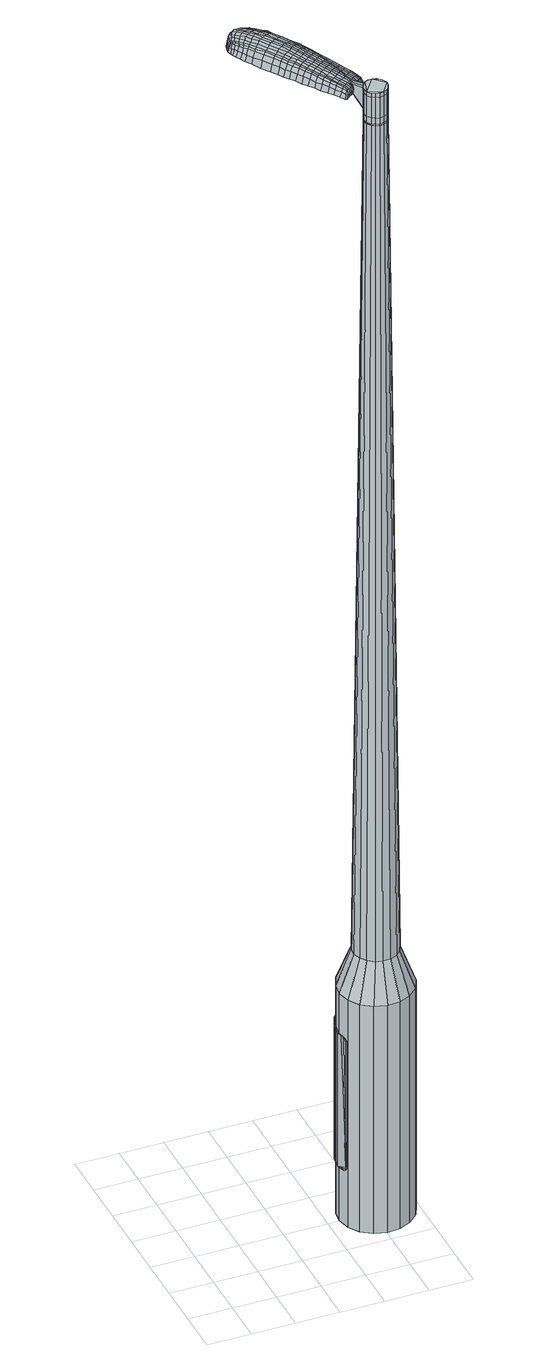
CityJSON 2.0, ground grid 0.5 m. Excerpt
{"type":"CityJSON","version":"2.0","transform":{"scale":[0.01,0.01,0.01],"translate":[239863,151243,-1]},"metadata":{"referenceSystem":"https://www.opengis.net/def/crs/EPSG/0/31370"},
"CityObjects":{
"object1":{"type":"GenericCityObject","attributes":{"cluster":854,"mean_distance_to_centroid":0.396,"new_centroid_x":239865.08,"new_centroid_y":151244.03,"mean_distance_to_camera":7.89,"H1":97.97,"H2":108,"Z_final":110.3,"cluster2":-1,"proj_x":239868.35,"proj_y":151241.8,"id_line":42795,"bearing_l":214.3,"distance":3.96,"orientation":"right","G_obj":124.3},"geometry":[{"type":"MultiSurface","lod":"2","boundaries":[[[0,1,2,3]],[[1,4,5,2]],[[4,6,7,5]],[[6,8,9,7]],[[8,10,11,9]],[[10,12,13,11]],[[12,14,15,13]],[[14,16,17,15]],[[16,18,19,17]],[[18,20,21,19]],[[20,22,23,21]],[[22,24,25,23]],[[24,26,27,25]],[[26,28,29,27]],[[28,30,31,29]],[[30,32,33,31]],[[32,34,35,33]],[[34,0,3,35]],[[36,37,38,39]],[[38,40,41,42]],[[41,43,42]],[[42,44,45,46]],[[45,47,46]],[[46,48,49,50]],[[49,51,50]],[[42,46,50,38]],[[50,52,39,38]],[[53,36,39]],[[2,5,7,35]],[[7,9,11,15]],[[11,13,15]],[[15,17,19,23]],[[19,21,23]],[[23,25,27,31]],[[27,29,31]],[[15,23,31,7]],[[31,33,35,7]],[[3,2,35]],[[1,0,54,55]],[[0,34,56,54]],[[34,32,57,56]],[[32,30,58,57]],[[30,28,59,58]],[[28,26,60,59]],[[26,24,61,60]],[[24,22,62,61]],[[22,20,63,62]],[[20,18,64,63]],[[18,16,65,64]],[[16,14,66,65]],[[14,12,67,66]],[[12,10,68,67]],[[10,8,69,68]],[[8,6,70,69]],[[6,4,71,70]],[[4,1,55,71]],[[55,54,72,73]],[[54,56,74,72]],[[56,57,75,74]],[[57,58,76,75]],[[58,59,77,76]],[[59,60,78,77]],[[60,61,79,78]],[[61,62,80,79]],[[62,63,81,80]],[[63,64,82,81]],[[64,65,83,82]],[[65,66,84,83]],[[66,67,85,84]],[[67,68,86,85]],[[68,69,87,86]],[[69,70,88,87]],[[70,71,89,88]],[[71,55,73,89]],[[90,91,92,93]],[[94,95,91,90]],[[75,96,95,94]],[[97,98,96,75]],[[99,100,98,97]],[[101,102,100,99]],[[79,103,102,101]],[[104,105,103,79]],[[81,106,105,104]],[[82,107,106,81]],[[83,108,107,82]],[[84,109,108,83]],[[110,111,109,84]],[[112,113,111,110]],[[87,114,113,112]],[[115,116,114,87]],[[89,117,116,115]],[[93,92,117,89]],[[118,119,120,121]],[[122,118,121,123]],[[124,122,123,125]],[[126,124,125,127]],[[128,126,127,129]],[[130,128,129,131]],[[132,130,131,133]],[[134,132,133,135]],[[136,134,135,137]],[[138,136,137,139]],[[140,138,139,141]],[[142,140,141,143]],[[144,142,143,145]],[[146,144,145,147]],[[148,146,147,149]],[[150,148,149,151]],[[73,72,90,93]],[[72,74,94,90]],[[74,75,94]],[[76,97,75]],[[76,77,99,97]],[[77,78,101,99]],[[78,79,101]],[[80,104,79]],[[80,81,104]],[[85,110,84]],[[85,86,112,110]],[[86,87,112]],[[88,115,87]],[[88,89,115]],[[73,93,89]],[[152,153,92,91]],[[153,117,92]],[[154,116,117]],[[154,114,116]],[[155,113,114]],[[155,156,111,113]],[[156,109,111]],[[157,105,106]],[[157,103,105]],[[158,102,103]],[[158,159,100,102]],[[159,160,98,100]],[[160,96,98]],[[161,95,96]],[[161,152,91,95]],[[39,52,150,162]],[[153,152,163,151]],[[53,39,162,119]],[[152,161,120,163]],[[36,53,119,118]],[[161,96,121,120]],[[37,36,118,122]],[[96,160,123,121]],[[38,37,122,124]],[[160,159,125,123]],[[40,38,124,126]],[[159,158,127,125]],[[41,40,126,128]],[[158,103,129,127]],[[43,41,128,130]],[[103,157,131,129]],[[42,43,130,132]],[[157,106,133,131]],[[44,42,132,134]],[[106,107,135,133]],[[45,44,134,136]],[[107,108,137,135]],[[47,45,136,138]],[[108,109,139,137]],[[46,47,138,140]],[[109,156,141,139]],[[48,46,140,142]],[[156,155,143,141]],[[49,48,142,144]],[[155,114,145,143]],[[51,49,144,146]],[[114,154,147,145]],[[50,51,146,148]],[[154,117,149,147]],[[52,50,148,150]],[[117,153,151,149]],[[150,151,164,165]],[[151,163,166,164]],[[163,120,167,166]],[[120,119,168,167]],[[119,162,169,168]],[[162,150,165,169]],[[170,171,172,173]],[[174,170,173,175]],[[170,174,176,177]],[[171,170,177,178]],[[179,180,181,182]],[[183,179,182,184]],[[179,183,185,186]],[[180,179,186,187]],[[188,189,190,191]],[[192,188,191,193]],[[188,192,194,195]],[[189,188,195,196]],[[197,198,199,200]],[[201,197,200,202]],[[197,201,203,204]],[[198,197,204,205]],[[206,207,208,209]],[[210,206,209,211]],[[206,210,212,213]],[[207,206,213,214]],[[215,216,217,218]],[[219,215,218,220]],[[215,219,221,222]],[[216,215,222,223]],[[224,225,226,227]],[[216,224,227,217]],[[224,216,223,228]],[[225,224,228,229]],[[230,231,232,233]],[[225,230,233,226]],[[230,225,229,234]],[[231,230,234,235]],[[236,174,175,237]],[[231,236,237,232]],[[236,231,235,238]],[[174,236,238,176]],[[239,240,241,242]],[[243,239,242,244]],[[239,243,245,246]],[[240,239,246,247]],[[248,249,250,251]],[[240,248,251,241]],[[248,240,247,252]],[[249,248,252,253]],[[254,255,256,257]],[[249,254,257,250]],[[254,249,253,258]],[[255,254,258,259]],[[260,261,262,263]],[[255,260,263,256]],[[260,255,259,264]],[[261,260,264,265]],[[266,171,178,267]],[[261,266,267,262]],[[266,261,265,268]],[[171,266,268,172]],[[269,270,271,272]],[[273,269,272,274]],[[269,273,275,276]],[[270,269,276,277]],[[278,279,280,281]],[[270,278,281,271]],[[278,270,277,282]],[[279,278,282,283]],[[284,285,286,287]],[[279,284,287,280]],[[284,279,283,288]],[[285,284,288,289]],[[290,183,184,291]],[[285,290,291,286]],[[290,285,289,292]],[[183,290,292,185]],[[293,294,295,296]],[[297,293,296,298]],[[293,297,299,300]],[[294,293,300,301]],[[302,303,304,305]],[[294,302,305,295]],[[302,294,301,306]],[[303,302,306,307]],[[308,309,310,311]],[[303,308,311,304]],[[308,303,307,312]],[[309,308,312,313]],[[314,315,316,317]],[[309,314,317,310]],[[314,309,313,318]],[[315,314,318,319]],[[320,180,187,321]],[[315,320,321,316]],[[320,315,319,322]],[[180,320,322,181]],[[323,209,208,324]],[[325,323,324,326]],[[323,325,327,328]],[[209,323,328,211]],[[329,325,326,330]],[[331,329,330,332]],[[329,331,333,334]],[[325,329,334,327]],[[335,331,332,336]],[[337,335,336,338]],[[335,337,339,340]],[[331,335,340,333]],[[341,337,338,342]],[[343,341,342,344]],[[341,343,345,346]],[[337,341,346,339]],[[347,343,344,348]],[[198,347,348,199]],[[347,198,205,349]],[[343,347,349,345]],[[350,351,196,195]],[[352,350,195,194]],[[350,352,353,354]],[[351,350,354,355]],[[356,357,355,354]],[[358,356,354,353]],[[356,358,359,360]],[[357,356,360,361]],[[362,363,361,360]],[[364,362,360,359]],[[362,364,365,366]],[[363,362,366,367]],[[368,369,367,366]],[[370,368,366,365]],[[368,370,203,201]],[[369,368,201,202]],[[371,372,373,374]],[[273,371,374,275]],[[371,273,274,375]],[[372,371,375,376]],[[377,192,193,378]],[[372,377,378,373]],[[377,372,376,379]],[[192,377,379,194]],[[380,381,382,383]],[[219,380,383,221]],[[380,219,220,384]],[[381,380,384,385]],[[386,387,388,389]],[[381,386,389,382]],[[386,381,385,390]],[[387,386,390,391]],[[392,189,196,393]],[[387,392,393,388]],[[392,387,391,394]],[[189,392,394,190]],[[395,396,397,398]],[[177,395,398,178]],[[395,177,176,399]],[[396,395,399,400]],[[401,402,403,404]],[[396,401,404,397]],[[401,396,400,405]],[[402,401,405,406]],[[407,200,199,408]],[[402,407,408,403]],[[407,402,406,409]],[[200,407,409,202]],[[410,411,412,413]],[[182,410,413,184]],[[410,182,181,414]],[[411,410,414,415]],[[416,204,203,417]],[[411,416,417,412]],[[416,411,415,418]],[[204,416,418,205]],[[419,420,421,422]],[[297,419,422,299]],[[419,297,298,423]],[[420,419,423,424]],[[425,210,211,426]],[[420,425,426,421]],[[425,420,424,427]],[[210,425,427,212]],[[428,429,430,431]],[[243,428,431,245]],[[428,243,244,432]],[[429,428,432,433]],[[434,435,436,437]],[[429,434,437,430]],[[434,429,433,438]],[[435,434,438,439]],[[440,207,214,441]],[[435,440,441,436]],[[440,435,439,442]],[[207,440,442,208]],[[443,444,433,432]],[[242,443,432,244]],[[443,242,241,445]],[[444,443,445,446]],[[447,448,439,438]],[[444,447,438,433]],[[447,444,446,449]],[[448,447,449,450]],[[451,324,208,442]],[[448,451,442,439]],[[451,448,450,452]],[[324,451,452,326]],[[453,454,455,456]],[[300,453,456,301]],[[453,300,299,422]],[[454,453,422,421]],[[457,328,327,458]],[[454,457,458,455]],[[457,454,421,426]],[[328,457,426,211]],[[459,460,446,445]],[[251,459,445,241]],[[459,251,250,461]],[[460,459,461,462]],[[463,464,450,449]],[[460,463,449,446]],[[463,460,462,465]],[[464,463,465,466]],[[467,330,326,452]],[[464,467,452,450]],[[467,464,466,468]],[[330,467,468,332]],[[469,470,471,472]],[[306,469,472,307]],[[469,306,301,456]],[[470,469,456,455]],[[473,334,333,474]],[[470,473,474,471]],[[473,470,455,458]],[[334,473,458,327]],[[475,476,462,461]],[[257,475,461,250]],[[475,257,256,477]],[[476,475,477,478]],[[479,480,466,465]],[[476,479,465,462]],[[479,476,478,481]],[[480,479,481,482]],[[483,336,332,468]],[[480,483,468,466]],[[483,480,482,484]],[[336,483,484,338]],[[485,486,487,488]],[[312,485,488,313]],[[485,312,307,472]],[[486,485,472,471]],[[489,340,339,490]],[[486,489,490,487]],[[489,486,471,474]],[[340,489,474,333]],[[491,492,478,477]],[[263,491,477,256]],[[491,263,262,493]],[[492,491,493,494]],[[495,496,482,481]],[[492,495,481,478]],[[495,492,494,497]],[[496,495,497,498]],[[499,342,338,484]],[[496,499,484,482]],[[499,496,498,500]],[[342,499,500,344]],[[501,502,503,504]],[[318,501,504,319]],[[501,318,313,488]],[[502,501,488,487]],[[505,346,345,506]],[[502,505,506,503]],[[505,502,487,490]],[[346,505,490,339]],[[507,508,494,493]],[[267,507,493,262]],[[507,267,178,398]],[[508,507,398,397]],[[509,510,498,497]],[[508,509,497,494]],[[509,508,397,404]],[[510,509,404,403]],[[511,348,344,500]],[[510,511,500,498]],[[511,510,403,408]],[[348,511,408,199]],[[512,513,415,414]],[[322,512,414,181]],[[512,322,319,504]],[[513,512,504,503]],[[514,349,205,418]],[[513,514,418,415]],[[514,513,503,506]],[[349,514,506,345]],[[515,516,376,375]],[[272,515,375,274]],[[515,272,271,517]],[[516,515,517,518]],[[519,352,194,379]],[[516,519,379,376]],[[519,516,518,520]],[[352,519,520,353]],[[521,522,523,524]],[[222,521,524,223]],[[521,222,221,383]],[[522,521,383,382]],[[525,526,527,528]],[[522,525,528,523]],[[525,522,382,389]],[[526,525,389,388]],[[529,351,355,530]],[[526,529,530,527]],[[529,526,388,393]],[[351,529,393,196]],[[531,532,518,517]],[[281,531,517,271]],[[531,281,280,533]],[[532,531,533,534]],[[535,358,353,520]],[[532,535,520,518]],[[535,532,534,536]],[[358,535,536,359]],[[537,538,539,540]],[[228,537,540,229]],[[537,228,223,524]],[[538,537,524,523]],[[541,542,543,544]],[[538,541,544,539]],[[541,538,523,528]],[[542,541,528,527]],[[545,357,361,546]],[[542,545,546,543]],[[545,542,527,530]],[[357,545,530,355]],[[547,548,534,533]],[[287,547,533,280]],[[547,287,286,549]],[[548,547,549,550]],[[551,364,359,536]],[[548,551,536,534]],[[551,548,550,552]],[[364,551,552,365]],[[553,554,555,556]],[[234,553,556,235]],[[553,234,229,540]],[[554,553,540,539]],[[557,558,559,560]],[[554,557,560,555]],[[557,554,539,544]],[[558,557,544,543]],[[561,363,367,562]],[[558,561,562,559]],[[561,558,543,546]],[[363,561,546,361]],[[563,564,550,549]],[[291,563,549,286]],[[563,291,184,413]],[[564,563,413,412]],[[565,370,365,552]],[[564,565,552,550]],[[565,564,412,417]],[[370,565,417,203]],[[566,567,400,399]],[[238,566,399,176]],[[566,238,235,556]],[[567,566,556,555]],[[568,569,406,405]],[[567,568,405,400]],[[568,567,555,560]],[[569,568,560,559]],[[570,369,202,409]],[[569,570,409,406]],[[570,569,559,562]],[[369,570,562,367]],[[571,572,573,574]],[[574,573,575,576]],[[577,575,573,578]],[[578,573,572,579]],[[580,581,582,583]],[[583,582,584,585]],[[586,584,582,587]],[[587,582,581,588]],[[589,590,591,592]],[[592,591,593,594]],[[595,593,591,596]],[[596,591,590,597]],[[598,599,600,601]],[[601,600,602,603]],[[604,602,600,605]],[[605,600,599,606]],[[607,608,609,610]],[[610,609,611,612]],[[613,611,609,614]],[[614,609,608,615]],[[616,617,618,619]],[[619,618,620,621]],[[622,620,618,623]],[[623,618,617,624]],[[625,626,627,628]],[[628,627,617,616]],[[624,617,627,629]],[[629,627,626,630]],[[631,632,633,634]],[[634,633,626,625]],[[630,626,633,635]],[[635,633,632,636]],[[576,575,637,638]],[[638,637,632,631]],[[636,632,637,639]],[[639,637,575,577]],[[640,641,642,643]],[[643,642,644,645]],[[646,644,642,647]],[[647,642,641,648]],[[649,650,651,652]],[[652,651,641,640]],[[648,641,651,653]],[[653,651,650,654]],[[655,656,657,658]],[[658,657,650,649]],[[654,650,657,659]],[[659,657,656,660]],[[661,662,663,664]],[[664,663,656,655]],[[660,656,663,665]],[[665,663,662,666]],[[579,572,667,668]],[[668,667,662,661]],[[666,662,667,669]],[[669,667,572,571]],[[670,671,672,673]],[[673,672,674,675]],[[676,674,672,677]],[[677,672,671,678]],[[679,680,681,682]],[[682,681,671,670]],[[678,671,681,683]],[[683,681,680,684]],[[685,686,687,688]],[[688,687,680,679]],[[684,680,687,689]],[[689,687,686,690]],[[585,584,691,692]],[[692,691,686,685]],[[690,686,691,693]],[[693,691,584,586]],[[694,695,696,697]],[[697,696,698,699]],[[700,698,696,701]],[[701,696,695,702]],[[703,704,705,706]],[[706,705,695,694]],[[702,695,705,707]],[[707,705,704,708]],[[709,710,711,712]],[[712,711,704,703]],[[708,704,711,713]],[[713,711,710,714]],[[715,716,717,718]],[[718,717,710,709]],[[714,710,717,719]],[[719,717,716,720]],[[588,581,721,722]],[[722,721,716,715]],[[720,716,721,723]],[[723,721,581,580]],[[607,610,724,725]],[[725,724,726,727]],[[728,726,724,729]],[[729,724,610,612]],[[727,726,730,731]],[[731,730,732,733]],[[734,732,730,735]],[[735,730,726,728]],[[733,732,736,737]],[[737,736,738,739]],[[740,738,736,741]],[[741,736,732,734]],[[739,738,742,743]],[[743,742,744,745]],[[746,744,742,747]],[[747,742,738,740]],[[745,744,748,749]],[[749,748,599,598]],[[606,599,748,750]],[[750,748,744,746]],[[597,751,752,596]],[[596,752,753,595]],[[754,753,752,755]],[[755,752,751,756]],[[756,757,758,755]],[[755,758,759,754]],[[760,759,758,761]],[[761,758,757,762]],[[762,763,764,761]],[[761,764,765,760]],[[766,765,764,767]],[[767,764,763,768]],[[768,769,770,767]],[[767,770,771,766]],[[604,771,770,602]],[[602,770,769,603]],[[772,773,774,775]],[[775,774,674,676]],[[675,674,774,776]],[[776,774,773,777]],[[594,593,778,779]],[[779,778,773,772]],[[777,773,778,780]],[[780,778,593,595]],[[781,782,783,784]],[[784,783,620,622]],[[621,620,783,785]],[[785,783,782,786]],[[787,788,789,790]],[[790,789,782,781]],[[786,782,789,791]],[[791,789,788,792]],[[597,590,793,794]],[[794,793,788,787]],[[792,788,793,795]],[[795,793,590,589]],[[796,797,798,799]],[[799,798,578,579]],[[577,578,798,800]],[[800,798,797,801]],[[802,803,804,805]],[[805,804,797,796]],[[801,797,804,806]],[[806,804,803,807]],[[598,601,808,809]],[[809,808,803,802]],[[807,803,808,810]],[[810,808,601,603]],[[811,812,813,814]],[[814,813,583,585]],[[580,583,813,815]],[[815,813,812,816]],[[604,605,817,818]],[[818,817,812,811]],[[816,812,817,819]],[[819,817,605,606]],[[820,821,822,823]],[[823,822,698,700]],[[699,698,822,824]],[[824,822,821,825]],[[612,611,826,827]],[[827,826,821,820]],[[825,821,826,828]],[[828,826,611,613]],[[829,830,831,832]],[[832,831,644,646]],[[645,644,831,833]],[[833,831,830,834]],[[835,836,837,838]],[[838,837,830,829]],[[834,830,837,839]],[[839,837,836,840]],[[615,608,841,842]],[[842,841,836,835]],[[840,836,841,843]],[[843,841,608,607]],[[834,844,845,833]],[[833,845,643,645]],[[640,643,845,846]],[[845,844,846]],[[840,847,848,839]],[[839,848,844,834]],[[846,844,848,849]],[[849,848,847,850]],[[607,725,851,843]],[[843,851,847,840]],[[850,847,851,852]],[[852,851,725,727]],[[853,854,855,856]],[[856,855,701,702]],[[700,701,855,823]],[[823,855,854,820]],[[728,729,857,858]],[[858,857,854,853]],[[820,854,857,827]],[[827,857,729,612]],[[859,860,846]],[[846,860,652,640]],[[649,652,860,861]],[[860,859,861]],[[850,862,863,849]],[[849,863,859,846]],[[861,859,863,864]],[[864,863,862,865]],[[727,731,866,852]],[[852,866,862,850]],[[865,862,866,867]],[[867,866,731,733]],[[868,869,870,871]],[[871,870,707,708]],[[702,707,870,856]],[[856,870,869,853]],[[734,735,872,873]],[[873,872,869,868]],[[853,869,872,858]],[[858,872,735,728]],[[874,875,861]],[[861,875,658,649]],[[655,658,875,876]],[[876,875,874,877]],[[865,878,879,864]],[[864,879,874,861]],[[877,874,879,880]],[[880,879,878,881]],[[733,737,882,867]],[[867,882,878,865]],[[881,878,882,883]],[[883,882,737,739]],[[884,885,886,887]],[[887,886,713,714]],[[708,713,886,871]],[[871,886,885,868]],[[740,741,888,889]],[[889,888,885,884]],[[868,885,888,873]],[[873,888,741,734]],[[877,890,891,876]],[[876,891,664,655]],[[661,664,891,892]],[[892,891,890,893]],[[881,894,895,880]],[[880,895,890,877]],[[893,890,895,896]],[[896,895,894,897]],[[739,743,898,883]],[[883,898,894,881]],[[897,894,898,899]],[[899,898,743,745]],[[900,901,902,903]],[[903,902,719,720]],[[714,719,902,887]],[[887,902,901,884]],[[746,747,904,905]],[[905,904,901,900]],[[884,901,904,889]],[[889,904,747,740]],[[893,906,907,892]],[[892,907,668,661]],[[579,668,907,799]],[[799,907,906,796]],[[897,908,909,896]],[[896,909,906,893]],[[796,906,909,805]],[[805,909,908,802]],[[745,749,910,899]],[[899,910,908,897]],[[802,908,910,809]],[[809,910,749,598]],[[816,911,912,815]],[[815,912,723,580]],[[720,723,912,903]],[[903,912,911,900]],[[606,750,913,819]],[[819,913,911,816]],[[900,911,913,905]],[[905,913,750,746]],[[777,914,915,776]],[[776,915,673,675]],[[670,673,915,916]],[[916,915,914,917]],[[595,753,918,780]],[[780,918,914,777]],[[917,914,918,919]],[[919,918,753,754]],[[920,921,922,923]],[[923,922,623,624]],[[622,623,922,784]],[[784,922,921,781]],[[924,925,926,927]],[[927,926,921,920]],[[781,921,926,790]],[[790,926,925,787]],[[756,751,928,929]],[[929,928,925,924]],[[787,925,928,794]],[[794,928,751,597]],[[917,930,931,916]],[[916,931,682,670]],[[679,682,931,932]],[[932,931,930,933]],[[754,759,934,919]],[[919,934,930,917]],[[933,930,934,935]],[[935,934,759,760]],[[936,937,938,939]],[[939,938,629,630]],[[624,629,938,923]],[[923,938,937,920]],[[940,941,942,943]],[[943,942,937,936]],[[920,937,942,927]],[[927,942,941,924]],[[762,757,944,945]],[[945,944,941,940]],[[924,941,944,929]],[[929,944,757,756]],[[933,946,947,932]],[[932,947,688,679]],[[685,688,947,948]],[[948,947,946,949]],[[760,765,950,935]],[[935,950,946,933]],[[949,946,950,951]],[[951,950,765,766]],[[952,953,954,955]],[[955,954,635,636]],[[630,635,954,939]],[[939,954,953,936]],[[956,957,958,959]],[[959,958,953,952]],[[936,953,958,943]],[[943,958,957,940]],[[768,763,960,961]],[[961,960,957,956]],[[940,957,960,945]],[[945,960,763,762]],[[949,962,963,948]],[[948,963,692,685]],[[585,692,963,814]],[[814,963,962,811]],[[766,771,964,951]],[[951,964,962,949]],[[811,962,964,818]],[[818,964,771,604]],[[801,965,966,800]],[[800,966,639,577]],[[636,639,966,955]],[[955,966,965,952]],[[807,967,968,806]],[[806,968,965,801]],[[952,965,968,959]],[[959,968,967,956]],[[603,769,969,810]],[[810,969,967,807]],[[956,967,969,961]],[[961,969,769,768]],[[571,574,173,172]],[[574,576,175,173]],[[586,587,186,185]],[[587,588,187,186]],[[589,592,191,190]],[[592,594,193,191]],[[613,614,213,212]],[[614,615,214,213]],[[616,619,218,217]],[[619,621,220,218]],[[625,628,227,226]],[[628,616,217,227]],[[631,634,233,232]],[[634,625,226,233]],[[576,638,237,175]],[[638,631,232,237]],[[646,647,246,245]],[[647,648,247,246]],[[648,653,252,247]],[[653,654,253,252]],[[654,659,258,253]],[[659,660,259,258]],[[660,665,264,259]],[[665,666,265,264]],[[666,669,268,265]],[[669,571,172,268]],[[676,677,276,275]],[[677,678,277,276]],[[678,683,282,277]],[[683,684,283,282]],[[684,689,288,283]],[[689,690,289,288]],[[690,693,292,289]],[[693,586,185,292]],[[694,697,296,295]],[[697,699,298,296]],[[703,706,305,304]],[[706,694,295,305]],[[709,712,311,310]],[[712,703,304,311]],[[715,718,317,316]],[[718,709,310,317]],[[588,722,321,187]],[[722,715,316,321]],[[772,775,374,373]],[[775,676,275,374]],[[594,779,378,193]],[[779,772,373,378]],[[621,785,384,220]],[[785,786,385,384]],[[786,791,390,385]],[[791,792,391,390]],[[792,795,394,391]],[[795,589,190,394]],[[699,824,423,298]],[[824,825,424,423]],[[825,828,427,424]],[[828,613,212,427]],[[829,832,431,430]],[[832,646,245,431]],[[835,838,437,436]],[[838,829,430,437]],[[615,842,441,214]],[[842,835,436,441]],[[970,971,972,973]],[[974,975,973,972]],[[976,977,978,979]],[[980,981,982,983]],[[971,984,985,972]],[[986,974,972,985]],[[987,976,979,988]],[[989,990,981,980]],[[984,991,992,985]],[[992,993,986,985]],[[994,987,988,995]],[[996,990,989,997]],[[991,998,999,992]],[[999,1000,993,992]],[[1001,994,995,1002]],[[1003,996,997,1004]],[[1005,1006,1007,1008]],[[1009,1010,1006,1005]],[[1009,1011,1012,1010]],[[1011,1013,1014,1012]],[[1015,1016,1017,1018]],[[1019,1020,1016,1015]],[[1021,1022,1020,1019]],[[1023,1024,1022,1021]],[[1018,1007,1006,1015]],[[1015,1006,1010,1019]],[[1010,1012,1021,1019]],[[1012,1014,1023,1021]],[[979,978,975,974]],[[988,979,974,986]],[[993,995,988,986]],[[1000,1002,995,993]],[[980,983,977,976]],[[989,980,976,987]],[[997,989,987,994]],[[1004,997,994,1001]],[[981,1005,1008,982]],[[990,1009,1005,981]],[[1011,1009,990,996]],[[1013,1011,996,1003]],[[1025,1026,1027,1028]],[[1027,1029,1030,1031]],[[1027,1031,1032,1033]],[[1027,1033,1028]],[[1034,1025,1028,1035]],[[1036,1035,1028,1037]],[[1038,1037,1028]],[[1039,1027,1026,1040]],[[1041,1039,1040,1042]],[[1043,1041,1042,1044]],[[1045,1043,1044,1046]],[[1047,1045,1046,1048]],[[1048,1049,1050,1051]],[[1048,1051,1052,1053]],[[1048,1053,1054,1055]],[[1054,1056,1057,1058]],[[1054,1058,1059,1060]],[[1054,1060,1055]],[[1048,1055,1047]],[[1061,1062,1026,1025]],[[1063,1064,1029,1027]],[[1065,1066,1038,1028]],[[1062,1067,1040,1026]],[[1068,1063,1027,1039]],[[1067,1069,1042,1040]],[[1070,1068,1039,1041]],[[1069,1071,1044,1042]],[[1072,1070,1041,1043]],[[1071,1073,1046,1044]],[[1074,1072,1043,1045]],[[1073,1075,1048,1046]],[[1076,1074,1045,1047]],[[1075,1077,1049,1048]],[[1078,1079,1056,1054]],[[1080,1076,1047,1055]],[[1050,1049,1077,1081]],[[1051,1050,1081,1082]],[[1052,1051,1082,1083]],[[1053,1052,1083,1084]],[[1054,1053,1084,1078]],[[1085,1061,1025,1034]],[[1086,1085,1034,1035]],[[1087,1086,1035,1036]],[[1088,1087,1036,1037]],[[1066,1088,1037,1038]],[[1030,1029,1064,1089]],[[1057,1056,1079,1090]],[[1031,1030,1089,1091]],[[1032,1031,1091,1092]],[[1033,1032,1092,1093]],[[1028,1033,1093,1065]],[[1058,1057,1090,1094]],[[1059,1058,1094,1095]],[[1060,1059,1095,1096]],[[1055,1060,1096,1080]]]}]}
},
"vertices":[
[182,139,384],[195,145,384],[195,145,96],[182,139,96],[210,146,384],[210,146,96],[224,142,384],[224,142,96],[236,133,384],[236,133,96],[244,121,384],[244,121,96],[248,107,384],[248,107,96],[246,92,384],[246,92,96],[240,79,384],[240,79,96],[229,69,384],[229,69,96],[216,63,384],[216,63,96],[201,62,384],[201,62,96],[187,66,384],[187,66,96],[175,74,384],[175,74,96],[167,86,384],[167,86,96],[163,101,384],[163,101,96],[165,115,384],[165,115,96],[171,129,384],[171,129,96],[193,107,1524],[192,103,1524],[193,98,1524],[198,115,1524],[196,94,1524],[200,92,1524],[209,91,1524],[204,90,1524],[213,93,1524],[216,96,1524],[219,105,1524],[218,100,1524],[218,109,1524],[215,113,1524],[207,117,1524],[211,116,1524],[202,117,1524],[195,112,1524],[191,125,429],[199,128,429],[185,119,429],[181,111,429],[180,102,429],[183,93,429],[188,86,429],[195,81,429],[203,79,429],[212,79,429],[220,83,429],[226,89,429],[230,97,429],[231,106,429],[228,114,429],[224,121,429],[216,127,429],[208,129,429],[198,115,1483],[202,117,1483],[195,112,1483],[193,107,1483],[192,103,1483],[193,98,1483],[196,94,1483],[200,92,1483],[204,90,1483],[209,91,1483],[213,93,1483],[216,96,1483],[218,100,1483],[219,105,1483],[218,109,1483],[215,113,1483],[211,116,1483],[207,117,1483],[198,114,1483],[198,114,1485],[202,116,1485],[202,116,1483],[195,111,1483],[195,111,1485],[193,107,1485],[193,103,1483],[193,103,1485],[194,99,1483],[194,99,1485],[196,95,1483],[196,95,1485],[200,92,1485],[204,91,1483],[204,91,1485],[209,91,1485],[213,93,1485],[216,96,1485],[218,100,1485],[218,105,1483],[218,105,1485],[217,109,1483],[217,109,1485],[215,113,1485],[211,115,1483],[211,115,1485],[207,117,1485],[193,107,1519],[195,112,1519],[195,112,1493],[193,107,1493],[192,103,1519],[192,103,1493],[193,98,1519],[193,98,1493],[196,94,1519],[196,94,1493],[200,92,1519],[200,92,1493],[204,90,1519],[204,90,1493],[209,91,1519],[209,91,1493],[213,93,1519],[213,93,1493],[216,96,1519],[216,96,1493],[218,100,1519],[218,100,1493],[219,105,1519],[219,105,1493],[218,109,1519],[218,109,1493],[215,113,1519],[215,113,1493],[211,116,1519],[211,116,1493],[207,117,1519],[207,117,1493],[202,117,1519],[202,117,1493],[198,115,1485],[202,117,1485],[211,116,1485],[218,109,1485],[219,105,1485],[204,90,1485],[196,94,1485],[193,98,1485],[192,103,1485],[195,112,1485],[198,115,1519],[198,115,1493],[190,132,1513],[190,132,1518],[187,130,1513],[185,129,1513],[185,129,1518],[187,130,1518],[162,203,1519],[166,197,1518],[166,198,1509],[162,205,1510],[157,210,1519],[158,212,1510],[156,208,1526],[161,201,1525],[165,195,1525],[130,181,1519],[134,175,1518],[136,175,1525],[132,181,1525],[125,188,1519],[127,188,1526],[123,188,1510],[128,181,1510],[132,176,1509],[103,252,1519],[106,254,1519],[106,254,1513],[102,252,1513],[100,248,1519],[100,249,1513],[101,247,1524],[104,250,1524],[107,252,1524],[145,190,1530],[149,184,1529],[152,186,1529],[148,192,1530],[140,198,1531],[142,200,1531],[136,196,1530],[142,188,1530],[146,182,1529],[190,124,1512],[193,125,1512],[192,126,1517],[190,125,1517],[188,122,1512],[187,123,1517],[187,123,1506],[190,125,1506],[192,126,1506],[127,251,1519],[130,248,1519],[130,250,1512],[128,252,1512],[125,252,1518],[126,254,1512],[125,251,1522],[126,250,1523],[129,247,1524],[133,245,1519],[136,240,1519],[137,242,1512],[133,246,1512],[132,243,1524],[135,239,1525],[140,235,1519],[144,229,1519],[145,231,1511],[140,237,1511],[139,234,1526],[144,228,1526],[151,220,1519],[151,221,1510],[150,218,1526],[200,139,1513],[196,146,1513],[195,145,1518],[199,138,1517],[203,134,1512],[201,135,1516],[203,136,1506],[200,141,1507],[196,147,1507],[192,152,1514],[188,159,1515],[188,157,1520],[192,151,1519],[193,154,1507],[189,160,1507],[185,165,1515],[181,172,1516],[180,170,1522],[184,164,1521],[185,167,1508],[181,173,1508],[177,178,1517],[173,184,1517],[172,183,1524],[176,176,1523],[177,180,1508],[174,186,1509],[169,190,1518],[169,189,1524],[170,192,1509],[97,231,1519],[99,228,1519],[100,229,1524],[99,232,1523],[96,234,1518],[98,234,1522],[95,234,1512],[96,231,1512],[97,228,1512],[101,224,1519],[104,219,1519],[105,219,1525],[103,224,1524],[99,224,1512],[102,219,1512],[107,214,1519],[111,207,1519],[113,207,1526],[109,214,1526],[105,214,1511],[110,207,1511],[118,198,1519],[120,198,1526],[116,198,1510],[175,122,1513],[170,128,1513],[169,128,1507],[173,123,1507],[178,118,1512],[177,118,1506],[179,119,1516],[176,122,1517],[172,128,1518],[166,134,1514],[161,140,1515],[159,140,1507],[164,134,1507],[167,134,1519],[162,140,1520],[156,146,1515],[152,152,1516],[150,152,1508],[155,146,1508],[158,146,1521],[154,152,1522],[147,158,1517],[143,164,1517],[141,164,1509],[145,158,1508],[149,158,1523],[145,164,1524],[138,170,1518],[136,170,1509],[140,170,1524],[187,129,1519],[189,131,1519],[183,135,1520],[185,137,1520],[180,134,1520],[184,128,1519],[178,142,1522],[181,143,1522],[174,148,1523],[176,149,1523],[172,146,1523],[176,140,1521],[170,154,1524],[172,155,1524],[166,160,1525],[168,162,1525],[163,158,1525],[167,152,1524],[162,166,1526],[164,168,1526],[157,172,1527],[160,174,1527],[154,170,1527],[159,164,1526],[153,178,1528],[156,180,1528],[150,176,1528],[106,248,1527],[109,250,1527],[103,245,1526],[105,241,1527],[108,244,1528],[111,246,1528],[112,239,1529],[115,241,1529],[109,236,1528],[113,230,1530],[116,233,1530],[119,235,1530],[120,227,1531],[123,229,1531],[117,224,1530],[122,217,1531],[125,219,1531],[128,221,1531],[132,209,1531],[135,210,1531],[129,206,1531],[96,236,1518],[97,239,1519],[95,239,1513],[95,236,1513],[98,235,1523],[98,238,1523],[98,244,1519],[97,244,1513],[99,243,1524],[123,254,1518],[121,254,1518],[121,253,1523],[124,252,1523],[124,255,1513],[121,256,1513],[117,255,1519],[113,256,1519],[114,254,1524],[118,254,1523],[117,256,1513],[113,256,1513],[110,255,1519],[110,254,1524],[109,256,1513],[160,200,1528],[158,199,1528],[162,193,1528],[164,194,1527],[155,207,1528],[154,206,1529],[156,197,1529],[153,196,1530],[157,190,1529],[160,191,1528],[151,205,1529],[148,203,1530],[150,194,1530],[154,188,1529],[145,202,1531],[133,182,1528],[135,183,1529],[130,190,1529],[128,189,1528],[137,176,1527],[139,177,1528],[138,186,1529],[133,193,1530],[142,180,1528],[180,117,1512],[182,118,1512],[182,120,1517],[180,118,1517],[179,117,1506],[181,119,1506],[185,120,1512],[185,121,1517],[184,121,1506],[203,132,1512],[201,131,1512],[201,132,1506],[203,133,1506],[201,133,1517],[200,132,1517],[199,130,1512],[197,128,1512],[197,129,1506],[199,131,1506],[198,131,1517],[196,129,1517],[195,127,1512],[195,128,1506],[194,128,1517],[198,137,1519],[197,136,1519],[195,144,1520],[193,143,1520],[195,135,1519],[193,134,1519],[191,141,1520],[189,140,1520],[191,132,1519],[187,138,1520],[177,123,1519],[179,124,1519],[174,130,1520],[173,129,1520],[181,126,1519],[177,132,1520],[191,150,1521],[189,149,1521],[187,156,1522],[185,155,1522],[187,148,1521],[185,146,1521],[183,154,1522],[181,152,1523],[183,145,1522],[179,151,1523],[168,135,1521],[170,136,1521],[166,142,1522],[164,141,1522],[173,138,1521],[168,144,1522],[183,163,1523],[181,162,1523],[179,169,1524],[177,168,1524],[179,160,1523],[177,159,1524],[175,166,1525],[173,165,1525],[175,157,1524],[171,163,1525],[159,147,1523],[161,148,1523],[157,154,1524],[155,153,1524],[164,150,1524],[160,156,1525],[175,175,1525],[174,174,1525],[171,181,1526],[170,180,1526],[171,173,1526],[169,171,1526],[167,179,1527],[165,177,1527],[166,169,1526],[162,176,1527],[150,159,1525],[152,160,1525],[148,166,1526],[146,164,1526],[155,162,1526],[151,168,1527],[167,188,1527],[166,187,1527],[164,185,1527],[161,183,1528],[158,182,1528],[142,170,1527],[144,172,1527],[147,174,1528],[99,233,1525],[99,236,1525],[101,230,1526],[101,233,1526],[101,240,1526],[103,237,1527],[125,250,1525],[122,251,1525],[125,248,1526],[127,247,1525],[119,252,1525],[116,252,1526],[118,248,1527],[122,248,1526],[112,251,1526],[115,248,1527],[103,226,1526],[104,228,1527],[106,220,1527],[107,223,1528],[106,232,1528],[110,226,1529],[130,243,1526],[128,244,1527],[132,239,1528],[134,239,1527],[125,244,1527],[122,243,1528],[126,238,1529],[129,238,1528],[118,242,1528],[122,236,1530],[110,215,1528],[111,217,1529],[114,208,1528],[116,210,1529],[114,220,1529],[119,213,1530],[138,234,1528],[136,233,1528],[140,227,1529],[142,227,1528],[133,233,1529],[130,232,1530],[135,225,1530],[138,226,1530],[126,230,1530],[131,223,1531],[121,199,1529],[123,200,1529],[126,203,1530],[149,217,1528],[147,217,1529],[144,215,1530],[141,214,1530],[138,212,1531],[164,197,1509],[164,196,1518],[160,202,1518],[161,204,1509],[156,209,1519],[156,211,1510],[155,207,1525],[159,200,1525],[163,194,1525],[137,177,1525],[136,177,1518],[131,182,1518],[133,182,1525],[126,189,1519],[128,189,1525],[124,189,1510],[129,182,1509],[134,177,1509],[107,252,1513],[107,252,1519],[104,250,1519],[104,251,1513],[102,247,1519],[101,248,1513],[103,246,1524],[105,249,1524],[108,250,1524],[151,186,1528],[149,185,1528],[145,191,1529],[147,192,1529],[140,198,1529],[142,200,1529],[137,196,1529],[142,189,1529],[146,183,1528],[191,128,1516],[191,127,1512],[189,126,1512],[189,126,1516],[187,124,1512],[186,125,1516],[186,125,1506],[189,126,1506],[191,128,1506],[129,248,1512],[128,247,1519],[126,249,1518],[127,251,1512],[124,251,1518],[125,252,1512],[124,250,1522],[125,248,1523],[127,246,1523],[135,241,1512],[135,239,1519],[131,243,1519],[132,245,1512],[130,242,1524],[134,238,1525],[143,230,1511],[143,228,1519],[138,234,1519],[139,236,1511],[137,233,1525],[142,227,1526],[149,218,1519],[150,220,1510],[148,217,1526],[194,144,1518],[194,145,1513],[198,138,1513],[198,137,1517],[201,134,1512],[199,134,1515],[201,135,1506],[198,140,1506],[195,146,1507],[186,156,1520],[187,158,1514],[190,151,1514],[190,150,1519],[191,153,1507],[187,159,1507],[178,169,1522],[179,171,1516],[183,164,1515],[182,163,1521],[183,166,1508],[179,172,1508],[171,182,1523],[171,183,1517],[175,177,1516],[174,175,1522],[176,179,1508],[172,185,1508],[168,189,1517],[167,188,1524],[168,191,1509],[102,229,1523],[101,229,1519],[99,232,1518],[100,232,1523],[98,234,1518],[99,234,1522],[97,234,1512],[98,232,1512],[99,229,1512],[107,220,1525],[106,220,1519],[103,225,1519],[104,225,1524],[101,225,1512],[104,220,1512],[115,208,1526],[113,208,1519],[109,215,1519],[110,215,1525],[107,215,1511],[111,209,1511],[120,199,1519],[121,199,1526],[118,199,1510],[170,130,1507],[172,130,1513],[176,124,1513],[175,124,1506],[180,120,1512],[178,120,1506],[180,121,1515],[177,124,1517],[173,130,1518],[161,142,1507],[162,142,1514],[167,136,1514],[165,136,1507],[168,136,1519],[164,142,1520],[152,153,1508],[153,153,1516],[158,147,1515],[156,148,1508],[159,148,1521],[155,153,1522],[142,165,1508],[144,165,1517],[149,159,1516],[147,159,1508],[150,159,1522],[146,165,1523],[140,171,1517],[138,171,1509],[142,171,1524],[186,130,1518],[188,132,1518],[182,136,1519],[184,137,1519],[180,134,1519],[184,129,1518],[178,142,1520],[180,144,1520],[174,148,1521],[176,150,1521],[171,147,1521],[176,140,1520],[170,154,1523],[172,156,1523],[165,161,1524],[168,162,1524],[163,159,1524],[167,153,1523],[161,167,1525],[164,168,1525],[157,173,1526],[160,174,1526],[154,171,1526],[159,165,1525],[153,179,1527],[155,180,1527],[150,177,1527],[109,249,1526],[107,247,1526],[104,244,1525],[106,241,1526],[109,243,1526],[112,245,1526],[115,240,1528],[112,238,1528],[110,236,1527],[113,230,1528],[116,232,1529],[119,234,1529],[123,228,1530],[120,226,1530],[117,224,1529],[122,217,1530],[125,219,1530],[128,221,1530],[135,210,1530],[132,209,1530],[129,206,1530],[97,238,1513],[99,238,1518],[98,236,1518],[97,236,1512],[99,235,1523],[100,238,1523],[100,243,1519],[99,243,1513],[101,242,1523],[121,251,1523],[121,252,1518],[123,252,1518],[123,250,1523],[123,253,1512],[121,254,1512],[114,252,1523],[114,253,1519],[117,253,1519],[118,252,1523],[117,254,1513],[113,254,1513],[110,253,1519],[111,252,1524],[110,254,1513],[161,193,1527],[158,199,1527],[159,199,1527],[162,193,1526],[154,207,1527],[153,206,1528],[157,190,1528],[153,196,1528],[155,197,1528],[159,191,1527],[150,205,1528],[148,203,1529],[150,194,1529],[154,188,1528],[145,202,1529],[130,191,1528],[135,184,1527],[134,183,1527],[129,190,1527],[138,177,1526],[139,178,1527],[138,186,1528],[133,193,1528],[143,180,1527],[181,121,1516],[181,120,1512],[180,119,1512],[180,120,1516],[179,120,1506],[180,120,1506],[184,122,1512],[183,123,1516],[183,122,1506],[200,134,1506],[200,133,1512],[201,133,1512],[201,134,1506],[200,134,1516],[199,133,1516],[196,131,1506],[196,130,1512],[198,132,1512],[198,133,1506],[197,132,1516],[195,131,1516],[194,129,1512],[193,130,1506],[193,129,1516],[196,137,1518],[197,137,1518],[193,143,1519],[193,134,1518],[195,136,1518],[191,142,1519],[189,140,1519],[190,133,1518],[187,139,1519],[174,131,1519],[178,125,1518],[178,124,1518],[173,130,1519],[181,127,1518],[177,132,1519],[189,149,1520],[189,150,1520],[185,156,1521],[185,147,1520],[187,148,1520],[183,154,1521],[181,153,1521],[182,145,1520],[178,151,1521],[165,143,1521],[170,137,1520],[169,136,1520],[164,142,1521],[173,138,1520],[168,144,1521],[181,162,1522],[182,162,1522],[178,169,1523],[177,168,1523],[176,159,1522],[179,161,1522],[175,167,1523],[172,165,1524],[174,157,1523],[170,164,1524],[157,155,1523],[161,149,1522],[160,148,1522],[156,154,1523],[164,151,1522],[160,157,1523],[173,174,1524],[174,175,1524],[170,181,1525],[169,181,1525],[168,171,1525],[171,173,1524],[167,179,1525],[164,178,1526],[166,170,1525],[162,176,1526],[148,166,1525],[152,160,1524],[151,160,1524],[147,166,1525],[155,163,1524],[151,168,1525],[165,187,1526],[166,187,1526],[160,184,1527],[163,185,1526],[158,182,1527],[144,172,1526],[143,171,1526],[147,174,1526],[101,236,1524],[101,233,1524],[102,230,1525],[102,233,1525],[102,240,1525],[104,237,1525],[124,247,1525],[122,249,1524],[124,249,1524],[126,246,1525],[118,247,1526],[116,250,1525],[119,250,1524],[121,247,1525],[112,250,1525],[115,247,1526],[105,228,1526],[105,226,1526],[108,221,1526],[108,223,1527],[107,232,1526],[111,226,1527],[131,238,1527],[128,243,1526],[129,242,1526],[133,237,1526],[125,237,1528],[121,243,1527],[125,243,1526],[129,238,1527],[118,242,1527],[122,236,1528],[112,217,1527],[111,216,1527],[115,209,1527],[116,211,1528],[114,221,1528],[119,214,1529],[140,226,1528],[135,233,1527],[137,233,1527],[141,226,1527],[134,224,1529],[129,231,1529],[132,232,1528],[137,225,1528],[126,230,1529],[131,223,1530],[123,201,1528],[122,199,1528],[126,203,1529],[146,216,1528],[148,216,1528],[141,214,1529],[144,215,1529],[138,212,1530],[201,135,1508],[196,131,1508],[178,159,1509],[185,163,1509],[167,177,1510],[174,182,1510],[145,210,1512],[153,215,1512],[163,200,1511],[155,195,1511],[135,225,1513],[127,236,1514],[134,241,1514],[142,230,1513],[190,127,1508],[172,154,1509],[159,172,1510],[137,205,1512],[147,190,1511],[127,219,1513],[119,231,1514],[184,123,1508],[165,150,1509],[152,167,1510],[129,199,1512],[140,184,1511],[112,226,1514],[119,214,1513],[179,120,1508],[159,145,1509],[145,162,1510],[122,194,1512],[132,179,1511],[105,221,1514],[112,209,1513],[119,246,1514],[115,250,1514],[121,254,1514],[126,251,1514],[112,242,1514],[109,246,1514],[105,237,1514],[103,242,1514],[98,232,1514],[97,238,1514],[110,252,1515],[106,253,1515],[107,253,1515],[114,254,1515],[107,250,1515],[105,252,1515],[103,247,1515],[104,251,1515],[99,245,1515],[103,251,1515],[163,97,334],[162,102,334],[162,102,165],[165,88,171],[163,97,165],[164,94,165],[164,91,166],[165,89,167],[165,88,169],[164,94,334],[164,91,333],[165,89,332],[165,88,331],[165,88,328],[164,116,165],[164,116,334],[170,130,165],[170,130,334],[181,140,165],[181,140,334],[195,146,165],[195,146,334],[209,148,165],[209,148,334],[214,146,334],[217,146,334],[220,145,333],[222,144,332],[223,144,331],[224,144,328],[214,146,165],[224,144,171],[223,144,169],[222,144,167],[220,145,166],[217,146,165],[166,98,334],[165,102,334],[165,102,165],[166,98,165],[168,88,171],[168,88,328],[166,116,334],[166,116,165],[173,128,334],[173,128,165],[183,138,334],[183,138,165],[195,143,334],[195,143,165],[209,145,334],[209,145,165],[213,144,334],[223,141,328],[223,141,171],[213,144,165],[216,143,334],[219,142,333],[221,142,332],[222,141,331],[166,95,334],[167,92,333],[168,90,332],[168,89,331],[166,95,165],[222,141,169],[167,92,166],[168,90,167],[168,89,169],[221,142,167],[219,142,166],[216,143,165]
]}
